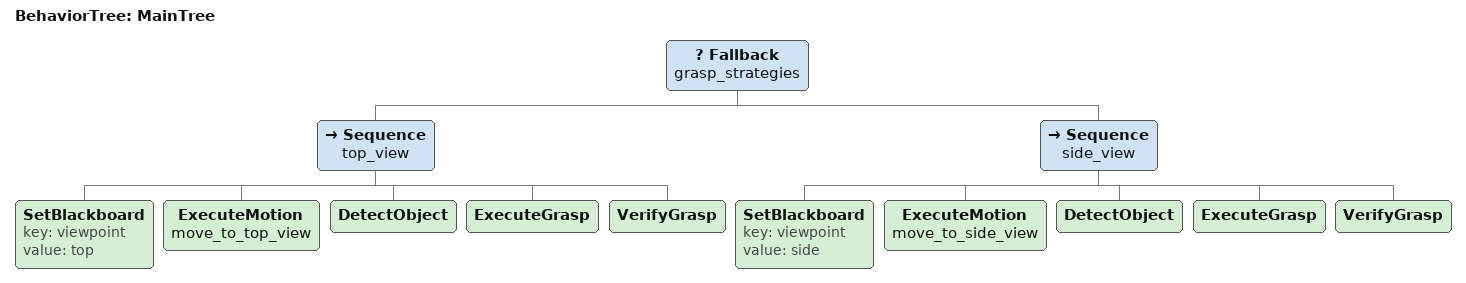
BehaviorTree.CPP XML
<?xml version="1.0"?>
<root main_tree_to_execute="MainTree">
  <BehaviorTree ID="MainTree">
    <Fallback name="grasp_strategies">
      <Sequence name="top_view">
        <SetBlackboard key="viewpoint" value="top"/>
        <ExecuteMotion name="move_to_top_view"/>
        <DetectObject/>
        <ExecuteGrasp/>
        <VerifyGrasp/>
      </Sequence>
      <Sequence name="side_view">
        <SetBlackboard key="viewpoint" value="side"/>
        <ExecuteMotion name="move_to_side_view"/>
        <DetectObject/>
        <ExecuteGrasp/>
        <VerifyGrasp/>
      </Sequence>
    </Fallback>
  </BehaviorTree>
</root>
